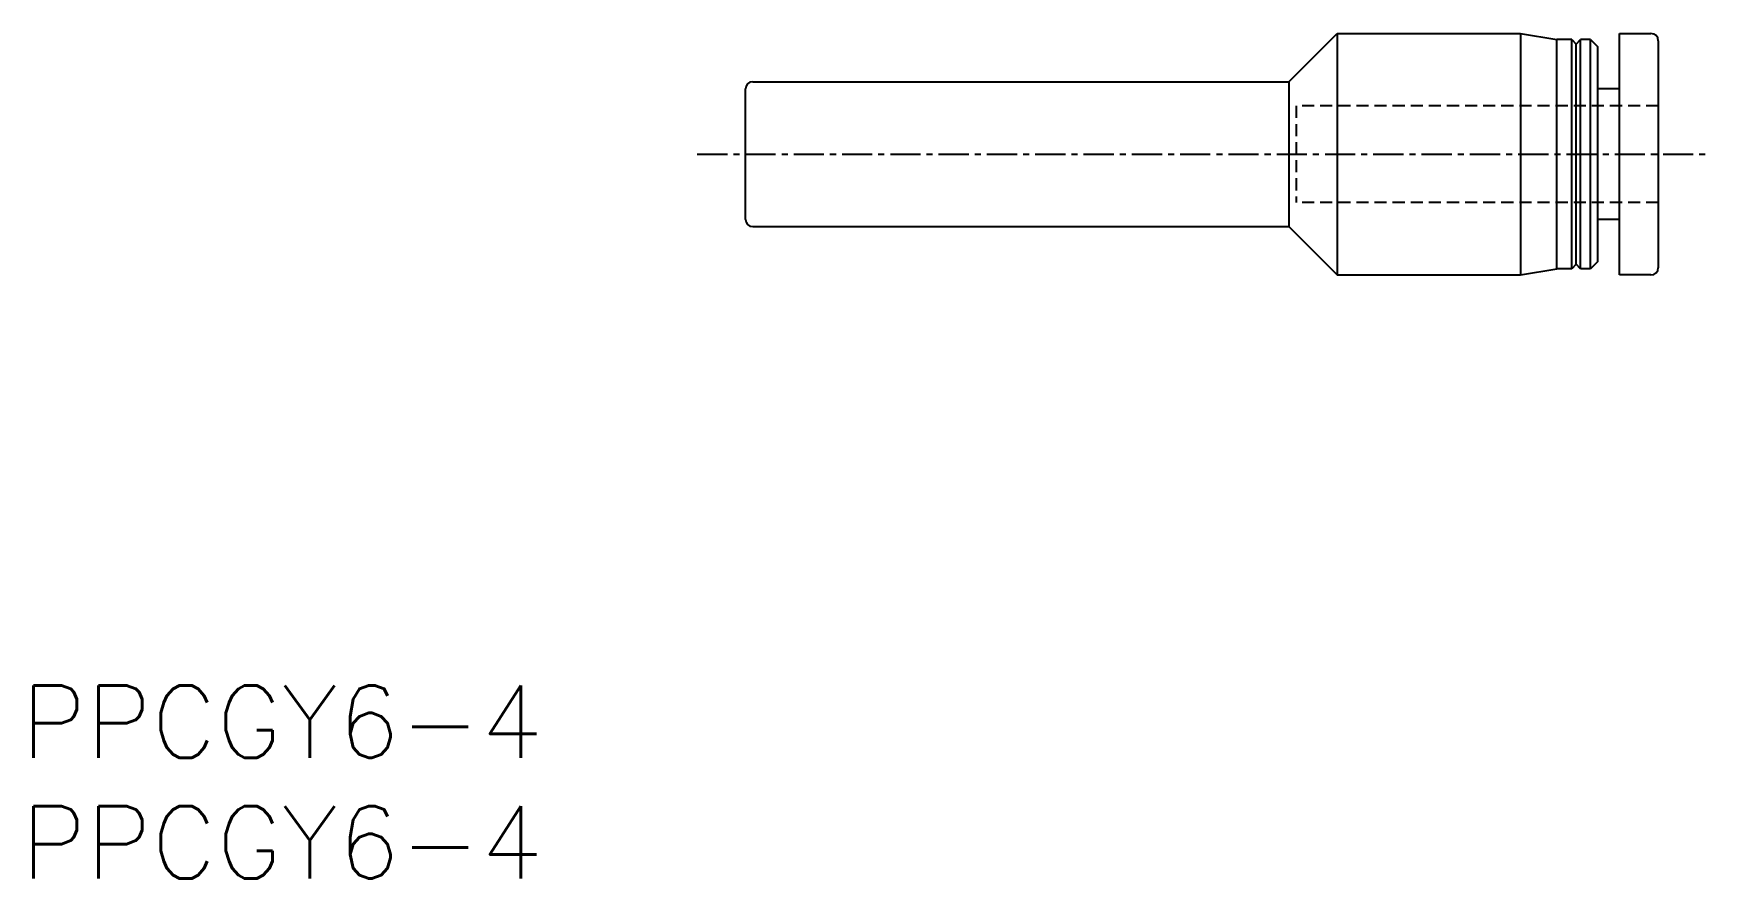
# Model space of a CAD drawing. Extents: x 0.5 to 69.8, y 0 to 35.
import ezdxf

# ---------------------------------------------------------------- set-up
doc = ezdxf.new("R2010")
doc.units = 0
doc.linetypes.add('CENTER', pattern=[2, 1.25, -0.25, 0.25, -0.25])
doc.linetypes.add('DASHED', pattern=[0.75, 0.5, -0.25])
doc.layers.get('0').update_dxf_attribs({"linetype": 'CONTINUOUS'})
doc.layers.add('CENTER', color=1, linetype='CENTER')
doc.styles.get("Standard").update_dxf_attribs({"font": 'txt.shx'})

# ---------------------------------------------------------------- blocks, each defined once
blk = doc.blocks.new('*U13')
at = {"color": 7, "linetype": 'CONTINUOUS'}
blk.add_text('PPCGY6-4', height=3, dxfattribs=at).set_placement((0, 0))
blk = doc.blocks.new('*U14')
at = {"color": 7, "linetype": 'CONTINUOUS'}
blk.add_text('PPCGY6-4', height=3, dxfattribs=at).set_placement((0, 5))

msp = doc.modelspace()

# ---------------------------------------------------------------- linework, layer by layer
at = {"color": 7, "linetype": 'CONTINUOUS'}
for p, q in [((52.5, 33), (54.5, 35)), ((54.5, 35), (62.1, 35)), ((54.5, 35), (54.5, 25)), ((62.1, 35), (62.1, 25)), ((62.1, 35), (63.6, 34.75)), ((64.225, 34.75), (63.6, 34.75)), ((63.6, 25.25), (63.6, 34.75)), ((64.225, 25.25), (64.225, 34.75)), ((64.225, 34.75), (64.4, 34.55)), ((64.4, 34.55), (64.575, 34.75)), ((65, 34.75), (64.575, 34.75)), ((64.575, 25.25), (64.575, 34.75)), ((65, 25.25), (65, 34.75)), ((65, 34.75), (65.3, 34.45)), ((66.2, 35), (67.5, 35)), ((66.2, 25), (66.2, 35)), ((67.8, 34.7), (67.8, 25.3)), ((64.4, 25.45), (64.4, 34.55)), ((65.3, 25.55), (65.3, 34.45)), ((30, 27.3), (30, 32.7)), ((30.3, 33), (52.5, 33)), ((52.5, 33), (52.5, 27)), ((66.2, 32.7), (65.3, 32.7)), ((66.2, 27.3), (65.3, 27.3)), ((30.3, 27), (52.5, 27)), ((52.5, 27), (54.5, 25)), ((54.5, 25), (62.1, 25)), ((62.1, 25), (63.6, 25.25)), ((64.225, 25.25), (63.6, 25.25)), ((64.4, 25.45), (64.225, 25.25)), ((64.575, 25.25), (64.4, 25.45)), ((65, 25.25), (64.575, 25.25)), ((65.3, 25.55), (65, 25.25)), ((67.5, 25), (66.2, 25))]:
    msp.add_line(p, q, dxfattribs=at)
at = {"color": 3, "linetype": 'DASHED'}
for p, q in [((52.8, 32), (52.8, 28)), ((67.8, 32), (52.8, 32)), ((67.8, 28), (52.8, 28))]:
    msp.add_line(p, q, dxfattribs=at)
at = {"color": 7, "linetype": 'CONTINUOUS'}
for centre, start, end in [((67.5, 34.7), 0, 90), ((30.3, 32.7), 90, 180), ((30.3, 27.3), 180, 270), ((67.5, 25.3), 270, 0)]:
    msp.add_arc(centre, 0.3, start, end, dxfattribs=at)
at = {"layer": 'CENTER', "color": 1, "linetype": 'CENTER'}
msp.add_line((28, 30), (69.8, 30), dxfattribs=at)

# ---------------------------------------------------------------- block references
at = {"color": 7, "linetype": 'CONTINUOUS'}
for name in ['*U14', '*U13']:
    msp.add_blockref(name, (0, 0), dxfattribs=at)

doc.saveas('drawing.dxf')
